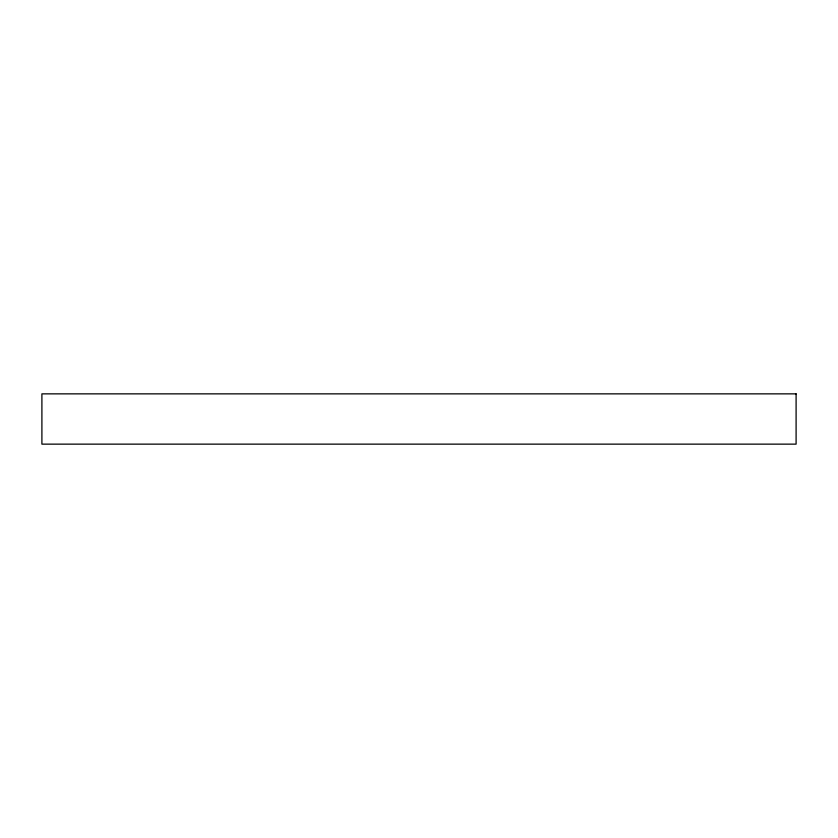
<?xml version="1.0" encoding="UTF-8"?>
<svg xmlns="http://www.w3.org/2000/svg" width="838" height="838" viewBox="0 0 838 838"><rect width="100%" height="100%" fill="white"/><g stroke="black" fill="none" stroke-linecap="round" stroke-linejoin="round"><path stroke-width="1.26" d="M796.1 393.86L41.9 393.86L41.9 444.14L796.1 444.14L796.1 393.86"/></g></svg>
